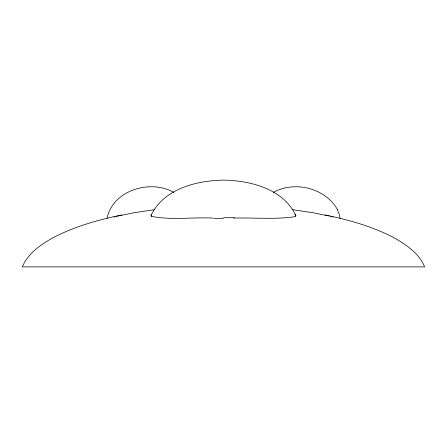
<?xml version="1.0" encoding="UTF-8"?>
<svg xmlns="http://www.w3.org/2000/svg" width="447" height="447" viewBox="0 0 447 447"><rect width="100%" height="100%" fill="white"/><g stroke="black" fill="none" stroke-linecap="round" stroke-linejoin="round"><path stroke-width="0.67" d="M107.056 218.371C112.583 190.282 150.415 178.951 173.715 192.378M151.041 215.515C163.568 188.835 196.317 180.594 223.439 180.113C250.549 180.594 283.286 188.835 295.825 215.493M151.622 214.873L151.159 215.303A21.026 3.23 -5.4 0 0 151.477 216.342M273.408 192.378C294.556 180.515 325.198 187.975 337.306 209.369L337.334 209.442M295.406 216.326L294.931 216.566A23.49 3.593 5.3 0 1 294.176 216.812C274.184 219.628 253.801 217.488 233.68 218.108M114.024 217.063L114.65 216.884M115.974 216.527L116.667 216.348M117.388 216.164L133.709 212.783L154.511 209.688M121.852 214.946C98.301 219.851 74.845 226.389 53.411 237.525C40.956 244.503 28.005 253.192 22.35 266.887L424.65 266.887C418.995 253.192 406.044 244.503 393.589 237.525C372.155 226.389 348.699 219.851 325.148 214.946M213.241 218.114C192.802 216.974 171.614 220.421 151.46 216.342M292.612 209.704L312.503 212.643L328.998 216.007M330.45 216.37L331.143 216.555M332.467 216.912L333.093 217.091M294.897 214.627L295.707 215.281A21.026 3.224 5.4 0 1 295.411 216.326M337.306 209.369L339.519 215.001L340.072 218.404M214.068 218.488A134.05 4.246 0 0 1 223.433 218.471M223.506 217.723A134.033 4.984 0 0 1 234.507 217.739"/></g></svg>
